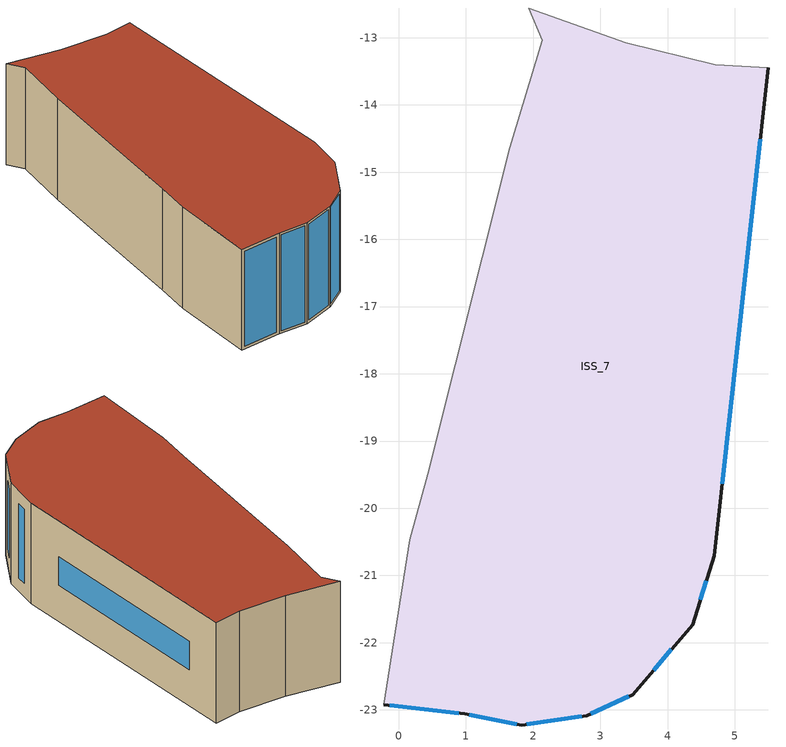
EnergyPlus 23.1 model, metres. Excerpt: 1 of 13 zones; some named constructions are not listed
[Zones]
ISS_7
 floor outside (90.1-2019 Nonresidential CZ 0 Exterior Floor (Mass)): -0.22,-22.92 0.16,-20.47 0.44,-19.49 1.65,-14.64 2.13,-13.04 1.93,-12.56 3.38,-13.07 4.71,-13.4 5.5,-13.44 4.7,-20.71 4.37,-21.73 3.48,-22.77 2.8,-23.09 1.83,-23.22 0.98,-23.06 z9
 wall outside (90.1-2019 Nonresidential CZ 0 Exterior Wall (Mass)): -0.22,-22.92 0.98,-23.06 1.83,-23.22 2.8,-23.09 3.48,-22.77 4.37,-21.73 4.7,-20.71 5.5,-13.44 z9:12
 wall to ISS_0 (Interior Partition (Mass)_FLIPPED): 5.5,-13.44 4.71,-13.4 3.38,-13.07 1.93,-12.56 2.13,-13.04 1.65,-14.64 0.44,-19.49 z9:12
 wall to ISS_11 (Interior Partition (Mass)): 0.44,-19.49 0.16,-20.47 -0.22,-22.92 z9:12
 window (90.1-2019 Nonresidential CZ 0 Glazing (Operable)): -0.13,-22.93 0.89,-23.05 z9.09:11.91; 1.05,-23.07 1.76,-23.21 z9.07:11.93; 1.9,-23.21 2.72,-23.1 z9.08:11.92; 2.85,-23.06 3.43,-22.8 z9.06:11.94; 3.8,-22.41 4.06,-22.1 z9.48:11.52; 4.49,-21.36 4.58,-21.08 z9.39:11.61; 4.81,-19.64 5.38,-14.51 z10.07:10.93
 roof outside (90.1-2019 Nonresidential CZ 0 Exterior Roof (Mass)): -0.22,-22.92 0.98,-23.06 1.83,-23.22 2.8,-23.09 3.48,-22.77 4.37,-21.73 4.7,-20.71 5.5,-13.44 4.71,-13.4 3.38,-13.07 1.93,-12.56 2.13,-13.04 1.65,-14.64 0.44,-19.49 0.16,-20.47 z12
[Schedule:Day:Hourly]
d05bd24d-796b-48bf-8bc5-fa42b119640c: Fraction, 0, 0, 0, 0, 0, 0, 0, 0, 0, 1, 1, 1, 1, 1, 1, 1, 1, 1, 0, 0, 0, 0, 0, 0
5b0ed4c9-7ceb-4b8c-a43c-ed9929f58d1e: Fraction, 0, 0, 1, 1, 1, 1, 1, 0, 0, 0, 1, 1, 1, 1, 0, 0, 0, 0, 0, 0, 0, 0, 0, 0
42116582-086e-478e-a545-e69779dd8a52: Fraction, 1, 1, 1, 1, 1, 1, 1, 1, 1, 0, 0, 0, 0, 0, 0, 0, 0, 0, 1, 1, 1, 1, 1, 1
da6a2a0d-ac28-4011-a787-516f61c1a55f: Fraction, 1, 1, 1, 1, 1, 1, 1, 0, 0, 1, 1, 1, 0, 0, 0, 0, 0, 0, 0, 0, 0, 0, 0, 0
7ab4d364-6ba9-438d-8f5d-1eddf824954b: Fraction, 1, 1, 1, 1, 1, 1, 1, 1, 0, 1, 1, 0, 0, 0, 1, 1, 0, 0, 0, 0, 0, 0, 0, 0
24ef2dfb-7799-47fd-aa30-c4119d08dbd6: Fraction, 0, 0, 0, 1, 1, 1, 0, 0, 0, 1, 1, 1, 1, 1, 1, 1, 1, 1, 0, 0, 0, 0, 0, 0
7c36500b-8f66-47ac-915e-d734a9855751: Fraction, 0, 0, 0, 0, 0, 0, 0, 1, 1, 1, 1, 0, 0, 0, 0, 0, 0, 0, 0, 0, 0, 0, 0, 1
8be4abe7-000c-42f9-aa1f-6b8a2ac92743: Fraction, 1, 1, 1, 1, 1, 1, 1, 1, 0, 0, 0, 1, 1, 1, 1, 0, 0, 0, 1, 1, 1, 1, 1, 1
2e27c99f-a5c0-4f60-9206-11009ee6b478: Fraction, 1, 1, 1, 1, 1, 1, 1, 1, 1, 1, 1, 1, 1, 1, 1, 0, 0, 0, 0, 1, 1, 1, 0, 1
814d7899-a77d-42ff-af6e-11b54aa89900: Fraction, 1, 1, 1, 1, 1, 1, 1, 1, 0, 0, 1, 1, 0, 1, 0, 0, 0, 0, 0, 0, 0, 0, 0, 1
db5997a3-e434-4ba0-9f3c-0db9acbed074: Fraction, 1, 1, 1, 1, 1, 1, 1, 0, 0, 0, 1, 0, 0, 0, 0, 0, 0, 0, 0, 1, 1, 1, 1, 1
1fd36c70-2295-48b5-9395-b3c8fa6ed09c: Fraction, 1, 1, 1, 1, 1, 0, 0, 0, 0, 0, 1, 1, 1, 1, 1, 1, 1, 0, 0, 0, 0, 0, 0, 0
2a72a13d-5e4b-44db-ad01-76264dc349fa: Fraction, 1, 1, 1, 1, 1, 1, 1, 1, 1, 1, 0, 0, 0, 0, 0, 0, 1, 0, 0, 0, 0, 0, 0, 0
51ef5e7c-7b1d-4df3-9b0a-0fbe2372d03c: Fraction, 1, 1, 1, 1, 1, 1, 1, 1, 1, 1, 1, 1, 0, 0, 0, 0, 0, 0, 0, 0, 0, 1, 1, 1
6122a214-3f2d-4de6-bf8e-379ec44e7dd8: Fraction, 1, 1, 1, 1, 1, 1, 1, 0, 0, 0, 1, 1, 1, 1, 1, 1, 1, 0, 0, 0, 0, 1, 1, 1
803fcd09-69c6-40dd-9b35-5d7ac15a68d8: Fraction, 1, 1, 1, 1, 1, 1, 1, 1, 0, 0, 1, 1, 1, 1, 0, 1, 1, 1, 1, 1, 1, 1, 1, 1
2538803e-4c51-472b-b103-07a3d55689f9: Fraction, 1, 1, 1, 1, 1, 1, 1, 1, 1, 0, 0, 0, 0, 1, 0, 0, 0, 0, 0, 0, 0, 0, 0, 0
a272fd6b-d428-4692-ada8-1e738b84d36b: Fraction, 1, 1, 1, 1, 1, 1, 1, 1, 0, 1, 1, 1, 1, 1, 1, 1, 1, 0, 1, 1, 1, 1, 1, 1
adef7895-6f02-48d0-9f4d-54e5f1119188: Fraction, 1, 1, 1, 1, 1, 1, 1, 1, 0, 0, 1, 1, 1, 1, 1, 1, 0, 0, 0, 0, 0, 0, 1, 1
78c93035-ebce-4343-b1a8-f86602726ac7: Fraction, 1, 1, 1, 1, 1, 1, 1, 0, 0, 0, 1, 1, 1, 0, 0, 0, 0, 1, 1, 1, 1, 1, 1, 1
604badd7-400e-43fb-bd32-c34a42cb7ecd: Fraction, 1, 1, 1, 1, 1, 1, 1, 1, 0, 0, 1, 1, 1, 1, 1, 1, 1, 0, 0, 0, 0, 0, 0, 1
0c0d324b-0d6b-4f90-bb7c-1137a90bd877: Fraction, 1, 1, 1, 1, 0, 1, 1, 0, 0, 0, 0, 1, 1, 1, 1, 1, 0, 0, 0, 0, 0, 0, 0, 0
c10c4fbe-61ee-4d52-8bae-482017d4afb2: Fraction, 0, 0, 0, 0, 0, 1, 1, 1, 0, 0, 0, 0, 0, 1, 0, 0, 0, 0, 0, 0, 0, 0, 0, 0
df0bba37-3d70-4a9e-bf06-86b61b93159a: Fraction, 1, 1, 1, 1, 1, 1, 1, 1, 0, 0, 1, 1, 1, 1, 0, 0, 0, 0, 0, 0, 0, 0, 0, 0
3cb0e0dd-037d-4dde-8597-6468a4d6918c: Fraction, 0, 0, 0, 0, 0, 0, 0, 1, 0, 0, 0, 0, 0, 1, 0, 0, 0, 0, 0, 0, 0, 0, 1, 1
125e9192-c0aa-4bd7-8597-20248584bc62: Fraction, 1, 1, 1, 1, 1, 1, 1, 1, 0, 0, 0, 1, 0, 0, 0, 0, 0, 0, 0, 0, 0, 1, 1, 1
d6dcf4c3-3c31-4ad2-a140-0da0cadc56a7: Fraction, 1, 1, 1, 1, 1, 1, 1, 1, 0, 0, 0, 0, 1, 1, 1, 0, 0, 0, 0, 0, 0, 0, 1, 1
99ba14a1-6c44-4f38-ba13-93252c98763a: Fraction, 1, 1, 1, 1, 1, 1, 1, 1, 1, 0, 0, 0, 0, 0, 0, 0, 1, 1, 1, 1, 1, 1, 1, 1
330628cd-783c-4e4e-861e-a357226f984d: Fraction, 1, 1, 1, 1, 1, 1, 1, 1, 1, 0, 0, 0, 1, 1, 0, 0, 0, 0, 0, 1, 1, 1, 1, 1
41c35824-3f9f-43df-8edd-b30b44d2a37a: Fraction, 1, 1, 1, 1, 1, 1, 1, 1, 0, 1, 0, 0, 1, 1, 1, 1, 1, 1, 1, 1, 1, 1, 1, 1
478a7a83-7c34-47a1-80c9-d558c050b604: Fraction, 1, 1, 1, 1, 1, 1, 1, 1, 0, 0, 1, 0, 0, 0, 0, 0, 0, 0, 1, 1, 1, 1, 1, 1
f7b08b5d-0dda-45f4-8219-4d22e9f62385: Fraction, 1, 1, 1, 1, 1, 1, 1, 1, 1, 0, 0, 0, 0, 1, 0, 0, 0, 0, 1, 1, 1, 1, 1, 1
b39bc4c5-9218-422b-b413-d69710c60b74: Fraction, 1, 1, 1, 1, 1, 1, 1, 1, 1, 0, 0, 0, 1, 0, 0, 0, 0, 0, 0, 0, 0, 0, 0, 1
78e55134-c146-4401-bc54-34c713d829d2: Fraction, 1, 1, 1, 1, 1, 1, 1, 1, 1, 0, 0, 0, 1, 1, 1, 1, 0, 1, 1, 1, 1, 1, 1, 1
bdb04c5f-5c95-4945-8cfd-93e3131f8926: Fraction, 1, 1, 1, 1, 1, 1, 1, 1, 0, 0, 1, 1, 0, 0, 0, 0, 1, 1, 1, 1, 1, 1, 1, 1
6c612a57-929d-4dfc-8748-f7e01d78e87b: Fraction, 1, 1, 1, 1, 1, 1, 1, 1, 0, 0, 0, 0, 1, 1, 1, 1, 1, 1, 1, 1, 1, 1, 1, 1
73f8adfb-2b02-49ce-b917-dc74dc9f2e5f: Fraction, 1, 1, 1, 1, 1, 1, 1, 1, 0, 0, 0, 0, 0, 0, 0, 1, 1, 1, 1, 1, 1, 1, 1, 1
4a56945c-6f69-44a9-8f50-3a34e26c2db6: Fraction, 1, 1, 1, 1, 1, 1, 1, 1, 1, 1, 1, 1, 1, 1, 1, 0, 0, 0, 1, 1, 1, 1, 1, 1
a6698840-9b46-4a97-bcc8-f7cda19bc93f: Fraction, 1, 1, 1, 1, 1, 1, 1, 1, 0, 1, 1, 1, 1, 1, 1, 1, 1, 1, 1, 1, 1, 1, 1, 1
2fb50c63-efcc-41cf-b813-91b9eca99eb9: Fraction, 1, 1, 1, 1, 1, 1, 1, 1, 1, 0, 0, 0, 0, 0, 0, 0, 1, 1, 0, 0, 0, 0, 1, 1
768736c6-1e3d-478b-935d-de285d9124b7: Fraction, 1, 1, 1, 1, 1, 1, 1, 1, 1, 0, 0, 0, 0, 0, 0, 0, 0, 0, 0, 1, 1, 1, 1, 1
ad1631eb-f151-4929-a83b-de4f56066a8f: Fraction, 1, 1, 1, 1, 1, 1, 1, 0, 0, 0, 1, 1, 1, 1, 1, 1, 1, 0, 0, 0, 0, 0, 0, 0
22b36ce7-05db-412a-9cf0-3c84da4ce7ab: Fraction, 0, 1, 1, 1, 1, 1, 1, 1, 0, 0, 1, 0, 1, 1, 1, 0, 0, 0, 0, 0, 0, 0, 0, 1
053eccda-6cb1-4086-9d93-7d8252609908: Fraction, 1, 1, 1, 1, 1, 1, 1, 1, 0, 0, 0, 1, 1, 1, 0, 0, 0, 1, 1, 1, 1, 1, 1, 1
112c67cb-92bf-435b-ae7b-1489d35ec978: Fraction, 1, 1, 1, 1, 1, 1, 1, 1, 1, 0, 0, 0, 0, 0, 0, 0, 0, 0, 0, 0, 0, 1, 1, 1
403f3a57-031d-411d-a35e-dd83f031fb06: Fraction, 1, 1, 1, 1, 1, 1, 1, 1, 0, 0, 1, 1, 1, 1, 1, 1, 1, 1, 0, 0, 0, 0, 1, 1
9fe8c835-75a3-47c4-8fd8-73a2e7829854: Fraction, 1, 1, 1, 1, 1, 1, 1, 1, 0, 0, 1, 0, 0, 0, 1, 1, 1, 1, 1, 1, 1, 1, 1, 1
1bd8f6d5-efdc-47d3-8767-3f77d1b1a966: Fraction, 1, 1, 1, 1, 1, 1, 1, 1, 0, 0, 0, 0, 0, 0, 0, 0, 0, 1, 1, 1, 1, 1, 1, 1
c5cf582d-59e6-4231-a916-9f151ef5aff2: Fraction, 1, 1, 1, 1, 1, 1, 1, 1, 0, 0, 0, 1, 1, 0, 0, 0, 0, 0, 0, 0, 1, 1, 1, 1
c0f120cf-fb1f-410e-a31c-d27ab80a34c5: Fraction, 1, 1, 1, 1, 1, 1, 1, 1, 0, 0, 1, 1, 1, 1, 0, 0, 1, 0, 0, 0, 0, 1, 1, 1
1b55bb03-ed1a-46cd-a726-b8643300a78f: Fraction, 1, 1, 1, 1, 1, 1, 1, 1, 1, 0, 1, 1, 1, 1, 1, 1, 1, 0, 0, 0, 0, 0, 1, 1
ac87f1b8-a690-45cb-baaa-ac4409d26367: Fraction, 1, 1, 1, 1, 1, 1, 1, 1, 0, 0, 1, 1, 1, 0, 1, 1, 0, 0, 1, 1, 1, 1, 1, 1
6f1bff23-3d9b-4e3a-b3b2-22b0721e3ef4: Fraction, 1, 1, 1, 1, 1, 1, 1, 1, 1, 0, 0, 0, 0, 1, 0, 0, 0, 0, 0, 0, 0, 1, 1, 1
f8be8b45-04d6-4e99-9c00-b5c0ca24a190: Fraction, 1, 1, 1, 1, 1, 1, 1, 1, 0, 0, 0, 1, 1, 1, 1, 0, 0, 0, 0, 0, 0, 0, 0, 0
e5bc79c3-6e81-44bb-bf70-967e13f0bdad: Fraction, 0, 1, 1, 1, 1, 1, 1, 0, 0, 0, 1, 1, 1, 1, 0, 0, 0, 0, 0, 0, 1, 1, 1, 0
3218934a-0097-4794-a98d-c844a32a225b: Fraction, 0, 0, 0, 0, 0, 0, 0, 0, 0, 0, 0, 1, 1, 0, 0, 1, 0, 0, 0, 0, 0, 0, 0, 0
fb536831-2a13-453a-abd2-06d308c2a27d: Fraction, 0, 0, 0, 0, 0, 0, 0, 0, 0, 0, 0, 1, 1, 1, 1, 0, 0, 0, 0, 0, 0, 0, 0, 0
b2925905-6abb-4c02-abba-91a726e9064c: Fraction, 0, 0, 0, 0, 0, 0, 0, 0, 0, 0, 0, 1, 0, 0, 0, 0, 0, 0, 0, 0, 0, 0, 0, 0
3f169990-f9ce-4dbb-84c6-894221037448: Fraction, 0, 0, 0, 0, 1, 0, 0, 0, 0, 0, 0, 1, 1, 1, 0, 0, 0, 0, 0, 0, 0, 0, 0, 0
32e76b73-f0bd-4490-b05c-b073849b9779: Fraction, 0, 0, 0, 0, 1, 0, 0, 0, 0, 0, 0, 1, 1, 1, 0, 1, 1, 1, 0, 0, 1, 1, 1, 1
613dd8b9-d0cb-4047-99e2-85bffd7cc064: Fraction, 1, 1, 1, 1, 1, 1, 1, 1, 1, 1, 1, 1, 1, 1, 1, 1, 1, 1, 1, 1, 1, 1, 1, 1
d19892b5-b04d-401b-b5eb-d2cb441ee56a: Fraction, 1, 1, 1, 0, 1, 1, 1, 1, 0, 1, 1, 1, 1, 1, 1, 1, 1, 1, 1, 1, 1, 1, 1, 1
233604b9-45ae-4392-af2f-cba5c79e4975: Fraction, 1, 1, 1, 1, 1, 1, 1, 1, 1, 0, 0, 0, 1, 1, 0, 0, 1, 1, 1, 1, 1, 1, 1, 1
68e656c7-341f-4366-9bd7-30d77fa6db42: Fraction, 1, 1, 1, 1, 1, 1, 1, 1, 1, 0, 0, 1, 1, 0, 1, 0, 1, 1, 0, 1, 0, 0, 1, 0
74552c46-30ab-4759-94e8-63e3d1f7accb: Fraction, 0, 1, 1, 1, 1, 1, 1, 1, 1, 1, 1, 1, 1, 0, 0, 0, 0, 0, 0, 0, 1, 1, 1, 1
d6e55a8f-bc87-45cd-9c9f-cd70924e27a5: Fraction, 1, 1, 1, 1, 1, 1, 1, 1, 1, 1, 1, 1, 0, 0, 0, 0, 0, 0, 0, 1, 1, 1, 1, 1
021e1a17-10e8-4b2d-b519-0cf3192cc715: Fraction, 1, 1, 1, 1, 1, 1, 1, 1, 1, 1, 1, 1, 1, 1, 0, 1, 1, 1, 0, 1, 1, 1, 1, 1
d254b795-3fdf-4f39-80ff-e140f63d290e: Fraction, 1, 1, 1, 1, 1, 1, 1, 1, 1, 0, 0, 0, 0, 0, 0, 0, 0, 0, 0, 0, 1, 1, 1, 1
1d480875-807e-48c1-9200-7516ebc32ad7: Fraction, 1, 1, 1, 1, 1, 1, 1, 1, 0, 0, 0, 0, 1, 1, 1, 1, 0, 0, 0, 0, 0, 0, 1, 0
64881aca-a996-45d7-b077-b1b3d227525a: Fraction, 1, 1, 1, 1, 1, 1, 1, 1, 1, 1, 0, 1, 1, 1, 1, 0, 0, 0, 0, 0, 1, 1, 1, 0
4489f36e-e3c6-4e4b-bd5f-265baaedea73: Fraction, 1, 1, 1, 1, 1, 1, 1, 1, 1, 0, 0, 0, 0, 1, 1, 1, 1, 1, 1, 1, 1, 1, 1, 1
471115d3-0f87-48e8-b825-fac5a6f35d6c: Fraction, 1, 1, 1, 1, 1, 1, 1, 1, 1, 1, 0, 0, 0, 0, 0, 0, 0, 1, 0, 1, 1, 1, 1, 1
158876e2-13fd-4787-95ae-b86d372af880: Fraction, 1, 1, 1, 1, 1, 1, 1, 1, 0, 0, 0, 0, 0, 0, 0, 0, 0, 0, 0, 1, 1, 1, 1, 1
2a169ae8-9acd-4529-9eee-55b8eb574f1b: Fraction, 1, 1, 1, 1, 1, 1, 1, 1, 0, 0, 0, 0, 1, 0, 1, 0, 1, 1, 1, 1, 0, 1, 1, 1
ca860249-6253-49f4-b145-16789525877a: Fraction, 1, 1, 1, 1, 1, 1, 1, 1, 0, 0, 0, 0, 1, 0, 0, 0, 0, 0, 0, 0, 0, 1, 1, 1
31280550-7689-42ee-840a-ab6c0e466e40: Fraction, 1, 1, 1, 1, 1, 1, 1, 1, 0, 0, 0, 1, 0, 1, 1, 0, 0, 0, 0, 0, 0, 0, 0, 1
720e0b40-1fdb-4e75-af50-1b9984cfd1a4: Fraction, 1, 1, 0, 0, 1, 1, 0, 1, 0, 0, 0, 0, 1, 0, 0, 0, 0, 0, 0, 0, 0, 0, 0, 0
59112f08-b127-4301-906f-b836840b287e: Fraction, 0, 0, 1, 0, 0, 0, 1, 0, 0, 0, 0, 0, 0, 1, 1, 0, 0, 0, 0, 0, 0, 0, 0, 0
bb00959c-f919-4aed-8de9-f9c1df3630f8: Fraction, 0, 0, 0, 0, 0, 0, 0, 0, 0, 0, 0, 1, 1, 1, 1, 1, 0, 0, 0, 0, 0, 0, 1, 0
de2802b0-cc67-4408-8fd1-7e9211b10048: Fraction, 1, 1, 0, 0, 1, 0, 0, 1, 0, 0, 0, 1, 1, 1, 1, 0, 0, 0, 0, 0, 0, 0, 0, 0
d257d055-b112-40be-82b2-c4495abe85c7: Fraction, 0, 1, 0, 1, 1, 1, 1, 1, 0, 0, 0, 1, 1, 1, 1, 1, 0, 0, 0, 0, 0, 0, 0, 0
ddf9be1b-2dac-4bf2-9cbc-7e794f62100c: Fraction, 0, 1, 1, 1, 1, 1, 1, 1, 0, 0, 0, 0, 1, 1, 1, 1, 0, 0, 0, 0, 0, 0, 0, 0
49d97e55-3071-46c9-941b-d634227f9f2a: Fraction, 0, 0, 0, 1, 1, 0, 0, 1, 0, 0, 0, 1, 1, 1, 1, 1, 0, 0, 0, 0, 0, 0, 0, 0
78bfa29d-fe78-4bb4-9f64-e69e04f39406: Fraction, 0, 1, 1, 1, 1, 0, 0, 1, 0, 0, 0, 0, 0, 0, 0, 0, 0, 0, 0, 0, 0, 0, 1, 1
347d55b7-038e-4562-bce8-456b87efe422: Fraction, 0, 0, 0, 0, 0, 0, 0, 0, 1, 1, 1, 1, 1, 0, 1, 1, 1, 1, 1, 1, 1, 1, 1, 1
9497c3f9-e4f3-4ae8-9b5e-6f440661514e: Fraction, 0, 0, 0, 0, 0, 0, 0, 0, 1, 1, 1, 1, 1, 1, 1, 1, 1, 1, 1, 1, 1, 1, 1, 1
02c75c42-13c4-4a81-95b2-7d0787e539a0: Fraction, 0, 0, 0, 0, 0, 0, 0, 0, 1, 1, 1, 0, 0, 0, 0, 0, 1, 1, 1, 1, 1, 1, 1, 0
1f5bb4e1-6097-4445-aa30-08b131c5a8f0: Fraction, 0, 0, 0, 0, 0, 0, 0, 0, 1, 1, 1, 1, 1, 1, 1, 1, 1, 1, 1, 1, 1, 1, 1, 0
6a036ade-b22a-40b1-a59a-fc9928e33420: Fraction, 0, 0, 0, 0, 0, 0, 0, 0, 1, 1, 1, 1, 0, 0, 0, 1, 1, 1, 1, 1, 1, 1, 1, 1
cdcac5e7-2935-42b6-a401-44e7ff1a3379: Fraction, 0, 0, 0, 0, 0, 0, 0, 0, 1, 1, 1, 1, 1, 1, 1, 1, 1, 1, 1, 1, 1, 1, 0, 0
bb2921c9-3083-47d7-adc0-0439cd541f1d: Fraction, 0, 0, 0, 0, 0, 0, 0, 1, 1, 1, 1, 1, 0, 0, 0, 0, 1, 1, 1, 1, 1, 1, 1, 0
31e6458c-07ac-4517-9220-31c48d09a3b9: Fraction, 0, 0, 0, 0, 0, 0, 0, 0, 1, 1, 1, 1, 0, 0, 0, 0, 0, 1, 1, 1, 1, 1, 1, 1
808b53e7-b6eb-416f-b75c-5a60ae408371: Fraction, 0, 0, 0, 0, 0, 0, 0, 0, 1, 1, 1, 1, 0, 0, 0, 0, 0, 1, 1, 1, 1, 1, 1, 0
2a0bdd91-2ab7-455f-9d66-9f0dcc569485: Fraction, 0, 0, 0, 0, 0, 1, 1, 1, 1, 1, 0, 0, 0, 0, 1, 1, 1, 1, 1, 1, 1, 1, 0, 0
2f2a32ef-c756-4c4e-acc4-de23138b763c: Fraction, 0, 0, 0, 0, 0, 1, 1, 1, 1, 1, 1, 1, 1, 1, 1, 0, 0, 0, 0, 0, 0, 0, 0, 0
3d5812fc-4e48-4f03-85a1-51b9f05794ff: Fraction, 0, 0, 0, 0, 0, 0, 0, 1, 1, 1, 1, 1, 1, 1, 1, 1, 1, 1, 1, 1, 1, 1, 0, 0
eed53eab-8b4b-4f1c-9231-a5dca8a631a8: Fraction, 0, 0, 0, 0, 0, 0, 0, 1, 1, 1, 1, 1, 1, 1, 1, 1, 1, 1, 1, 1, 1, 1, 1, 0
1a875456-26a8-41d9-bcb1-23a2e93c5b05: Fraction, 0, 0, 0, 0, 0, 0, 0, 0, 0, 0, 0, 1, 1, 1, 1, 1, 1, 1, 1, 1, 0, 0, 0, 0
84ae7651-f4de-44b9-9899-2582cbdb995d: Fraction, 0, 0, 0, 0, 0, 0, 1, 1, 1, 1, 1, 1, 1, 1, 1, 1, 1, 1, 1, 1, 1, 0, 0, 0
495f6a35-d38b-4195-8a37-4b40f724b044: Fraction, 0, 0, 0, 0, 1, 1, 1, 1, 1, 1, 1, 1, 1, 1, 1, 1, 1, 1, 1, 1, 1, 0, 0, 0
a0e33699-6675-4571-9d88-4c12ba26899f: Fraction, 0, 0, 0, 0, 0, 0, 0, 0, 0, 0, 0, 0, 0, 0, 1, 1, 1, 1, 1, 1, 0, 0, 0, 0
efa8682e-43cf-4f3c-b0e6-29221eeec237: Fraction, 0, 0, 0, 0, 0, 0, 1, 1, 1, 1, 1, 1, 1, 1, 1, 1, 1, 1, 1, 1, 1, 1, 0, 0
5867c58b-4625-41f3-b584-9ebb24ec32a8: Fraction, 1, 0, 0, 0, 0, 0, 0, 0, 1, 1, 1, 1, 1, 0, 1, 1, 1, 1, 0, 0, 0, 0, 0, 0
a818ccd2-c854-43d0-9f66-eb4bd9638d8e: Fraction, 0, 0, 0, 0, 0, 0, 1, 1, 1, 1, 1, 1, 0, 0, 1, 1, 0, 0, 0, 0, 0, 0, 0, 0
fe6c31c8-0dda-4b75-81b7-5c1efcddb083: Fraction, 0, 0, 0, 1, 1, 1, 1, 1, 1, 1, 1, 1, 1, 1, 1, 1, 1, 1, 1, 1, 1, 1, 1, 1
dda988eb-bae8-4d63-86a5-b6c0bda95034: Fraction, 0, 0, 0, 0, 0, 0, 0, 0, 1, 1, 1, 1, 0, 0, 0, 0, 1, 1, 1, 1, 1, 1, 1, 1
7a904727-3a56-424e-8116-60c6ad07f1dc: Fraction, 1, 1, 1, 1, 1, 1, 1, 1, 0, 0, 0, 0, 0, 0, 0, 0, 1, 1, 1, 1, 1, 1, 1, 1
dd8d3e53-b593-4d87-9bc4-be4af5198a33: Fraction, 1, 1, 1, 0, 0, 0, 0, 0, 1, 1, 1, 1, 1, 1, 1, 1, 1, 1, 1, 1, 1, 1, 1, 1
0c759d3e-a654-4724-93b5-70c13bc12d1d: Fraction, 1, 1, 1, 0, 0, 0, 0, 0, 1, 1, 1, 1, 1, 0, 0, 0, 1, 1, 1, 1, 1, 1, 1, 1
021d0772-810e-4e4b-8f2a-a1619a49f355: Fraction, 1, 0, 0, 0, 0, 0, 0, 0, 1, 1, 1, 1, 1, 0, 0, 1, 1, 1, 1, 1, 1, 1, 1, 1
e0df6127-968f-45f9-8c87-5caeb0cafc55: Fraction, 1, 1, 1, 1, 0, 0, 0, 0, 1, 1, 1, 1, 1, 1, 1, 1, 1, 1, 1, 1, 1, 1, 1, 1
bfaec549-311d-4496-abb4-5617f4cc1a59: Fraction, 0, 0, 0, 0, 0, 0, 0, 0, 0, 1, 0, 0, 0, 0, 0, 0, 0, 1, 1, 0, 0, 0, 0, 0
4980f9f0-cd16-43dd-8c59-504c34da3416: Fraction, 0, 0, 0, 0, 0, 0, 0, 0, 1, 1, 1, 0, 0, 0, 0, 0, 1, 0, 0, 0, 0, 0, 0, 0
b817c66c-6d6a-45e4-a55e-97319d023a8b: Fraction, 1, 0, 0, 0, 0, 0, 0, 0, 1, 1, 1, 1, 0, 0, 0, 1, 1, 1, 1, 1, 1, 1, 1, 1
dea2bbc8-2288-40d1-a2d5-a177ac33657e: Fraction, 1, 1, 1, 1, 1, 1, 1, 1, 1, 1, 1, 1, 0, 1, 1, 1, 1, 1, 1, 1, 1, 1, 1, 1
dc8b5669-3ebe-45cf-9e0a-796c1a786df0: Fraction, 1, 0, 0, 0, 0, 0, 0, 0, 1, 1, 1, 1, 1, 1, 1, 1, 1, 1, 1, 1, 1, 1, 1, 1
b135f7d7-2b4b-4e37-bfe0-58334846911b: Fraction, 1, 0, 1, 1, 0, 1, 1, 1, 1, 1, 1, 0, 0, 0, 0, 0, 0, 1, 1, 1, 1, 1, 1, 1
2333cbfa-4dd2-4999-97ab-03a3268194e9: Fraction, 1, 1, 1, 1, 1, 1, 1, 1, 1, 1, 1, 1, 0, 1, 0, 1, 1, 1, 1, 1, 1, 1, 1, 1
5707c89a-2f09-4238-a486-8c2d0057f9b6: Fraction, 1, 1, 1, 1, 1, 1, 1, 1, 1, 1, 1, 0, 1, 1, 0, 0, 1, 1, 1, 1, 1, 1, 1, 0
9dfa8010-5864-48b9-aace-82d37f85b587: Fraction, 1, 1, 1, 0, 0, 0, 0, 0, 1, 1, 1, 0, 0, 0, 0, 1, 1, 1, 1, 1, 1, 0, 0, 1
d58aaad8-7cbd-4782-a375-7b6575282f05: Fraction, 1, 0, 0, 0, 0, 0, 0, 0, 1, 1, 1, 0, 0, 0, 0, 0, 1, 1, 0, 1, 1, 0, 0, 0
1d8e266b-bb19-4368-9dd6-c44a9e71e150: Fraction, 0, 0, 0, 0, 0, 0, 0, 0, 1, 1, 1, 0, 0, 0, 0, 1, 1, 1, 1, 0, 1, 1, 0, 0
cd7e5bb2-f1bc-4af8-801a-55bbcf77cb89: Fraction, 0, 0, 0, 0, 0, 0, 0, 0, 1, 1, 1, 0, 0, 0, 0, 0, 0, 1, 0, 0, 0, 0, 0, 0
1aaf95b1-6b11-4f20-b636-f8c9cd44f9f6: Fraction, 0, 0, 1, 1, 0, 0, 1, 1, 1, 1, 1, 0, 1, 1, 0, 0, 1, 1, 1, 1, 1, 1, 1, 1
49ae3206-3ec9-4832-a4c2-0d7b4eac3c65: Fraction, 1, 0, 0, 1, 0, 0, 1, 1, 1, 1, 1, 0, 0, 0, 0, 0, 0, 1, 1, 1, 1, 1, 1, 1
b8ffa932-6720-4a41-9c80-de49e67e423e: Fraction, 1, 1, 1, 1, 0, 0, 0, 0, 1, 1, 1, 0, 0, 0, 0, 0, 1, 1, 1, 1, 1, 1, 1, 1
a86efa0d-8891-41c0-89a9-eb536844657b: Fraction, 0, 0, 0, 0, 0, 0, 0, 0, 1, 1, 1, 0, 0, 0, 0, 0, 1, 1, 1, 1, 1, 1, 1, 1
2b8a7710-590c-4735-8937-afae2f743f59: Fraction, 1, 1, 0, 0, 0, 0, 0, 1, 1, 1, 1, 0, 0, 0, 0, 0, 0, 1, 1, 1, 1, 1, 1, 1
926fce72-2cba-4f06-8e61-ee34aca217cf: Fraction, 1, 1, 1, 1, 1, 1, 1, 1, 1, 1, 1, 1, 1, 0, 1, 1, 1, 1, 1, 1, 1, 1, 1, 1
30858728-6386-4b68-892c-7b175f19578c: Fraction, 1, 1, 1, 1, 1, 1, 1, 1, 1, 1, 1, 0, 0, 0, 1, 1, 1, 1, 1, 1, 1, 1, 1, 1
e7437833-518d-486e-8f46-e43f1733b808: Fraction, 1, 1, 1, 1, 1, 1, 1, 1, 1, 1, 1, 1, 0, 0, 0, 0, 1, 1, 1, 1, 1, 1, 1, 1
54c7a7a4-bd24-4fff-9f99-4840ac86f206: Fraction, 1, 1, 1, 0, 0, 0, 0, 0, 1, 1, 1, 0, 0, 0, 0, 0, 1, 1, 1, 1, 1, 1, 1, 1
00c50d44-a893-462e-adc5-a616422e0ef9: Fraction, 0, 0, 0, 1, 0, 0, 0, 0, 1, 1, 1, 0, 0, 0, 0, 0, 0, 1, 1, 1, 1, 1, 1, 0
0575a820-2eae-4c1c-bbd0-3531ec3c33dc: Fraction, 0, 0, 0, 0, 0, 0, 0, 0, 1, 1, 1, 0, 0, 0, 0, 0, 0, 1, 1, 1, 1, 1, 1, 0
9d74e3d4-a9a9-48a3-84d8-704d79f904d0: Fraction, 0, 0, 0, 0, 1, 1, 1, 0, 1, 1, 0, 0, 0, 0, 0, 0, 0, 1, 1, 1, 1, 1, 1, 1
8089f7d0-f13f-46e6-a13c-d41517ad9383: Fraction, 0, 0, 0, 0, 1, 1, 1, 1, 1, 1, 1, 0, 0, 0, 0, 0, 0, 1, 1, 1, 1, 1, 1, 1
20437749-1463-4af0-aa40-cb234d343798: Fraction, 1, 1, 1, 1, 1, 1, 1, 1, 1, 1, 1, 0, 0, 0, 0, 0, 1, 1, 1, 1, 1, 0, 0, 0
9015eb93-7869-414a-ae01-0db2bcecc531: Fraction, 0, 0, 0, 0, 0, 0, 0, 0, 0, 0, 1, 1, 1, 1, 0, 0, 1, 1, 1, 0, 0, 1, 0, 1
dec17c5b-4049-43e1-9a90-a723a8944471: Fraction, 1, 0, 0, 0, 0, 0, 0, 0, 0, 0, 0, 0, 1, 0, 1, 0, 0, 0, 0, 0, 0, 0, 0, 0
2026730f-dd33-4f01-8a14-8376efc71115: Fraction, 0, 0, 0, 0, 0, 0, 0, 0, 1, 1, 1, 0, 1, 0, 0, 1, 1, 1, 1, 0, 1, 0, 0, 0
47c5d768-7b4a-48a1-808d-429495cd01bc: Fraction, 0, 0, 0, 0, 0, 0, 0, 0, 1, 1, 1, 0, 0, 0, 0, 0, 0, 0, 1, 1, 1, 1, 1, 1
0eb51b7f-a4f0-4607-9c4d-6b9d2864478f: Fraction, 0, 1, 0, 0, 0, 1, 0, 0, 1, 1, 1, 0, 0, 0, 0, 0, 0, 1, 1, 1, 1, 1, 1, 1
6ae1809d-5a85-45a9-857c-42673be4954a: Fraction, 1, 1, 1, 1, 1, 0, 0, 1, 1, 1, 1, 1, 0, 0, 0, 0, 1, 1, 1, 1, 0, 0, 0, 1
77480b0d-aeae-478d-a96b-37a4d4199b45: Fraction, 1, 0, 1, 0, 0, 0, 0, 0, 1, 1, 1, 0, 0, 0, 0, 0, 0, 1, 1, 1, 1, 1, 1, 1
9eba3db1-355f-42c7-9c13-37b01b408a15: Fraction, 1, 0, 0, 0, 0, 0, 1, 0, 1, 1, 1, 0, 0, 0, 0, 0, 0, 0, 1, 1, 1, 1, 1, 1
f0b2b9be-24b4-4280-986e-e782a73990e1: Fraction, 1, 1, 1, 0, 0, 0, 0, 0, 1, 1, 1, 0, 0, 0, 0, 0, 0, 0, 1, 1, 1, 1, 1, 1
47cff60b-bd3d-4ae0-ad14-3ebb443ef9d5: Fraction, 1, 1, 1, 1, 0, 0, 0, 0, 1, 1, 1, 0, 0, 0, 0, 0, 0, 0, 1, 1, 1, 1, 1, 1
9912cebe-4070-46c5-aca3-2e11fc6e50f9: Fraction, 1, 1, 0, 0, 0, 0, 0, 0, 1, 1, 1, 0, 0, 0, 0, 0, 1, 0, 0, 0, 1, 0, 0, 0
c53c6bee-c25f-4ac5-96c2-53c2e5ef0bc5: Fraction, 1, 1, 1, 1, 0, 0, 0, 0, 1, 1, 0, 0, 0, 0, 0, 0, 0, 1, 1, 1, 1, 1, 1, 1
24660c3e-e053-4e0b-a3a2-e134f5c7cfdc: Fraction, 1, 1, 1, 1, 1, 0, 1, 1, 1, 0, 0, 0, 0, 0, 0, 0, 0, 0, 1, 1, 1, 1, 1, 1
553eecc1-0424-4e8a-b2f8-0fe1840c3f1f: Fraction, 1, 1, 1, 0, 0, 0, 0, 1, 1, 1, 1, 0, 0, 0, 0, 0, 0, 0, 1, 1, 1, 1, 1, 1
c3c61266-f6da-4284-9b9b-1aae67e0f11b: Fraction, 0, 0, 0, 1, 0, 1, 0, 0, 1, 1, 1, 1, 0, 0, 0, 0, 0, 1, 1, 1, 1, 1, 1, 1
bf46ae58-0cb1-40f5-b615-3cb060d1ccae: Fraction, 1, 1, 0, 0, 0, 0, 0, 0, 1, 0, 0, 0, 0, 0, 1, 0, 1, 1, 1, 0, 1, 1, 0, 0
f7772115-8a17-4abc-aca6-0985ffa1d231: Fraction, 0, 0, 0, 0, 0, 0, 1, 0, 1, 0, 0, 0, 0, 0, 0, 0, 0, 0, 1, 1, 1, 1, 1, 1
b4131f45-e422-40ec-b2a9-956249e4f700: Fraction, 1, 0, 0, 0, 0, 0, 1, 0, 1, 1, 1, 0, 0, 0, 1, 1, 1, 1, 1, 1, 1, 1, 1, 0
338b2587-ee57-4e5b-acb7-2cda7bef30c7: Fraction, 0, 0, 0, 0, 0, 0, 0, 0, 1, 0, 0, 0, 0, 0, 0, 1, 0, 1, 1, 0, 0, 0, 0, 0
30954edf-17c5-43a4-9fbb-cfd349146233: Fraction, 0, 0, 0, 0, 0, 0, 0, 1, 1, 1, 1, 1, 0, 0, 0, 0, 1, 1, 1, 1, 1, 1, 0, 1
fe036796-60d1-4e3b-a834-0a3b108878d4: Fraction, 1, 1, 0, 0, 0, 0, 0, 0, 1, 0, 0, 0, 0, 0, 0, 0, 0, 0, 0, 1, 1, 1, 1, 1
5508df6a-9fa0-4c98-a0a9-b120a6e6ca85: Fraction, 0, 0, 0, 0, 0, 0, 0, 0, 1, 1, 0, 0, 0, 1, 1, 1, 1, 1, 1, 0, 1, 0, 0, 0
9e4de668-5c0b-4b18-9f84-43340eb7de64: Fraction, 0, 0, 0, 0, 0, 0, 0, 0, 1, 1, 1, 0, 0, 0, 0, 0, 1, 1, 1, 1, 1, 0, 0, 0
3fc7e13c-ba9b-4abf-ad62-5d9c6ae2b19f: Fraction, 0, 0, 0, 0, 0, 0, 0, 0, 1, 0, 0, 1, 0, 0, 0, 1, 1, 1, 1, 0, 0, 0, 0, 0
69fd0356-41ca-4566-a63a-875f57287f07: Fraction, 0, 0, 0, 0, 0, 0, 0, 0, 1, 1, 0, 0, 0, 0, 0, 0, 0, 0, 1, 1, 1, 1, 1, 1
0f72afe0-3d0d-43cd-bc86-6d366968bbdb: Fraction, 1, 0, 0, 1, 0, 0, 0, 0, 1, 0, 0, 0, 0, 0, 0, 0, 1, 0, 0, 0, 0, 0, 0, 0
f0756c80-633d-445f-9ada-2880c47accb9: Fraction, 0, 0, 1, 0, 0, 0, 0, 0, 1, 1, 0, 0, 0, 1, 1, 1, 0, 0, 1, 0, 0, 0, 0, 0
58a8699a-92a3-475c-a43f-aee051d475cb: Fraction, 0, 0, 0, 0, 0, 0, 0, 0, 1, 1, 0, 0, 0, 0, 0, 1, 0, 0, 0, 0, 0, 0, 0, 0
a5c75578-db00-4035-a6bd-12d8859ee814: Fraction, 0, 0, 0, 0, 0, 0, 0, 0, 0, 1, 0, 0, 0, 0, 0, 1, 0, 1, 1, 0, 0, 0, 0, 0
5668b15e-3178-4749-bdce-f16cad26c077: Fraction, 0, 0, 0, 0, 0, 0, 0, 0, 0, 0, 0, 0, 0, 0, 1, 1, 1, 1, 1, 1, 1, 0, 0, 0
43f57ed7-353c-49a5-95b1-fadbab51cf42: Fraction, 0, 0, 0, 0, 1, 1, 1, 1, 1, 1, 0, 0, 0, 0, 0, 0, 0, 1, 1, 1, 1, 1, 1, 1
9c120ee9-6e99-46a1-92c9-47147dbc7031: Fraction, 1, 0, 0, 0, 0, 0, 0, 0, 1, 1, 1, 0, 0, 0, 0, 0, 0, 0, 1, 1, 1, 1, 1, 1
b718a5fb-b2a5-4edc-9616-2dbcbbb84562: Fraction, 1, 0, 1, 1, 0, 1, 0, 1, 1, 1, 0, 0, 0, 0, 0, 0, 0, 1, 1, 1, 1, 1, 1, 1
153a99d2-cb69-4770-80c4-b636431e560e: Fraction, 1, 0, 0, 0, 0, 0, 0, 0, 1, 0, 0, 0, 0, 0, 0, 0, 0, 0, 1, 1, 1, 1, 1, 1
7b7c670e-dffa-4387-a918-eb8090e016c5: Fraction, 1, 1, 1, 1, 0, 1, 1, 1, 1, 0, 0, 0, 0, 0, 0, 0, 0, 0, 0, 1, 1, 1, 1, 1
4ba70f92-26a1-4e22-ae9b-21b3a8cbfbc0: Fraction, 1, 1, 1, 1, 0, 0, 1, 0, 1, 1, 0, 0, 1, 0, 0, 0, 0, 0, 0, 0, 0, 0, 0, 0
88ea5642-9558-4173-b52e-b72fd2a468fe: Fraction, 0, 0, 0, 0, 0, 0, 0, 0, 1, 1, 1, 0, 0, 0, 0, 0, 0, 1, 1, 1, 1, 1, 1, 1
7b0d70b4-6d3a-40d1-8645-cbeeba61a406: Fraction, 1, 0, 0, 0, 0, 0, 0, 0, 1, 1, 0, 0, 0, 1, 1, 1, 1, 1, 1, 1, 1, 1, 1, 0
91a15d1b-25b0-426a-999b-bde4fc834830: Fraction, 0, 0, 0, 0, 0, 0, 0, 0, 1, 1, 0, 0, 0, 0, 0, 0, 0, 1, 0, 1, 1, 1, 1, 1
8c6a5d82-2695-4c12-a2d9-937649744301: Fraction, 1, 1, 1, 1, 0, 0, 1, 1, 1, 1, 0, 0, 1, 1, 1, 0, 0, 1, 1, 0, 0, 0, 0, 0
5bb90e3b-6f0c-4724-a28a-9f01b1babb02: Fraction, 0, 0, 0, 0, 0, 0, 0, 0, 1, 1, 1, 0, 0, 0, 0, 1, 1, 0, 0, 0, 0, 0, 0, 0
70ed6a4c-85b4-46e2-b93d-c81f16dce1f6: Fraction, 0, 0, 0, 0, 0, 0, 0, 0, 1, 1, 1, 0, 0, 0, 0, 1, 0, 0, 1, 1, 1, 1, 1, 1
867d212e-9d6f-4428-ab79-ae34f15dca9c: Fraction, 1, 1, 1, 1, 0, 1, 1, 1, 1, 0, 1, 0, 0, 0, 1, 0, 0, 0, 0, 0, 0, 0, 0, 0
b7af9413-87d1-46bc-b3f9-c667b2052c9e: Fraction, 0, 0, 0, 0, 0, 0, 0, 0, 0, 1, 1, 0, 0, 0, 0, 0, 1, 1, 1, 1, 1, 1, 1, 1
269739aa-2d40-4877-9c61-5931b6ada25a: Fraction, 0, 0, 0, 0, 0, 0, 0, 0, 1, 0, 0, 0, 0, 0, 0, 1, 1, 1, 1, 1, 1, 1, 1, 1
7b914f22-7571-4aa1-ad53-4029426c74f7: Fraction, 0, 0, 0, 1, 0, 0, 1, 0, 1, 1, 1, 0, 0, 0, 1, 1, 1, 1, 1, 1, 1, 1, 1, 1
8e09e956-a7c9-41fd-ae93-b76491330efa: Fraction, 1, 1, 1, 1, 0, 1, 0, 0, 0, 0, 0, 0, 0, 0, 0, 0, 0, 0, 1, 1, 1, 1, 1, 1
ad12a31f-083f-4236-bb79-d1e0870e19c1: Fraction, 1, 1, 1, 1, 1, 0, 0, 0, 0, 0, 0, 0, 0, 0, 0, 0, 0, 0, 0, 1, 1, 1, 1, 1
36a0acb6-d152-45fe-87a6-d6e7103a6972: Fraction, 1, 1, 1, 1, 0, 1, 0, 1, 1, 0, 0, 0, 0, 0, 0, 0, 0, 0, 0, 1, 1, 1, 1, 1
cf3db2ff-82b6-488a-930d-133dbca2a297: Fraction, 1, 1, 1, 1, 0, 0, 0, 0, 1, 0, 0, 0, 0, 0, 0, 0, 0, 0, 0, 1, 1, 1, 1, 1
d93b1293-4c19-4e22-a9a3-3eac806f7c1d: Fraction, 1, 1, 1, 1, 1, 1, 1, 1, 0, 0, 0, 0, 0, 0, 1, 1, 1, 1, 1, 0, 1, 1, 1, 1
ac425b5f-9c42-4b8b-a498-5879e9bbcc94: Fraction, 1, 0, 1, 1, 0, 1, 0, 0, 1, 0, 0, 0, 0, 1, 0, 1, 1, 1, 1, 1, 1, 1, 1, 0
a25a4507-8ff0-4e3c-92b1-267f2caeeb71: Fraction, 0, 1, 0, 0, 0, 0, 0, 1, 1, 0, 0, 0, 1, 1, 0, 0, 0, 1, 1, 1, 1, 1, 1, 1
5383cc17-6933-44ea-a498-ab2884f15de2: Fraction, 0, 0, 1, 0, 0, 0, 0, 0, 1, 0, 0, 0, 0, 0, 0, 1, 1, 1, 1, 1, 1, 1, 1, 1
9bfe174b-c2ed-4b65-a708-190e6d7b11fb: Fraction, 1, 0, 0, 0, 0, 0, 0, 0, 1, 0, 0, 0, 1, 0, 0, 0, 1, 0, 1, 0, 0, 1, 0, 1
4fd26251-b100-4953-a9ab-f1e24601d18a: Fraction, 0, 0, 0, 0, 0, 0, 0, 0, 1, 1, 1, 1, 0, 1, 1, 1, 1, 1, 1, 1, 1, 1, 0, 1
f9e61ab1-7728-4d9d-8fe1-b24739b5c8d6: Fraction, 0, 0, 1, 0, 0, 0, 0, 0, 1, 0, 0, 0, 0, 0, 0, 0, 0, 0, 1, 1, 1, 1, 1, 1
813cbcb4-7a41-4a84-aec9-93c30a024dbd: Fraction, 1, 1, 1, 1, 1, 1, 1, 1, 1, 0, 0, 1, 1, 0, 0, 1, 1, 1, 1, 1, 1, 0, 0, 0
1a5d8876-3cc7-41a9-ba43-12e516d83989: Fraction, 0, 0, 0, 0, 0, 0, 1, 1, 1, 1, 0, 0, 0, 0, 0, 0, 0, 0, 1, 1, 1, 1, 1, 1
647e0f2c-778a-4d61-86bf-7f667cec723d: Fraction, 1, 1, 1, 1, 1, 1, 1, 1, 1, 1, 0, 0, 0, 0, 0, 0, 0, 0, 1, 1, 1, 1, 1, 1
2aae2edc-2d57-4e3d-973a-0211336ac020: Fraction, 1, 1, 1, 0, 0, 0, 1, 1, 1, 1, 1, 1, 0, 0, 1, 1, 0, 0, 1, 1, 1, 0, 0, 0
8d9c377b-d2ea-40e4-b66c-fc3d273aebea: Fraction, 0, 0, 0, 0, 0, 0, 0, 0, 1, 0, 0, 0, 1, 1, 1, 1, 1, 1, 1, 1, 1, 1, 1, 0
cd556942-927f-4c86-bcef-3c459adf4f8e: Fraction, 0, 0, 0, 0, 0, 0, 0, 0, 0, 1, 1, 1, 0, 0, 0, 0, 1, 1, 1, 1, 1, 1, 0, 0
b58c5377-15d9-410f-a4cc-43822df6d4e0: Fraction, 0, 0, 0, 0, 0, 0, 0, 0, 1, 1, 0, 0, 0, 0, 0, 0, 0, 1, 1, 1, 1, 1, 1, 1
9e2eb322-e243-4a27-926a-d4e3defd8a08: Fraction, 0, 0, 0, 0, 0, 0, 0, 0, 1, 1, 0, 0, 0, 0, 1, 1, 0, 0, 0, 0, 0, 0, 0, 0
788a1496-81b9-4997-b196-09e885b656f9: Fraction, 0, 0, 0, 0, 0, 0, 0, 0, 1, 1, 0, 0, 0, 0, 1, 1, 1, 0, 0, 0, 0, 0, 0, 0
6d0910fa-c984-4a92-8021-bbf9d67b93f9: Fraction, 1, 1, 1, 1, 0, 0, 0, 0, 1, 1, 1, 1, 1, 1, 1, 1, 1, 1, 1, 1, 1, 1, 0, 0
a471a66b-f89d-442f-a9a8-48da8b7d5403: Fraction, 0, 0, 0, 0, 0, 0, 0, 0, 0, 0, 0, 0, 0, 0, 0, 0, 0, 0, 0, 1, 1, 1, 1, 1
febc458f-bbc7-462c-85b9-881f4c73ab04: Fraction, 1, 1, 1, 1, 1, 1, 1, 1, 1, 1, 0, 0, 0, 0, 0, 1, 1, 1, 1, 1, 1, 0, 0, 0
a7a8551e-96d3-4fd6-bb0b-fe4ca2dd1986: Fraction, 0, 0, 0, 0, 0, 0, 0, 0, 0, 1, 1, 1, 0, 0, 0, 0, 0, 1, 1, 1, 1, 1, 1, 1
f8c08b89-5adf-4e28-9409-8752b177d4a8: Fraction, 1, 0, 1, 1, 1, 0, 0, 0, 1, 1, 0, 0, 0, 1, 1, 1, 1, 1, 1, 1, 1, 1, 1, 1
524d0afd-2120-4997-92f0-2e86d4c74bf0: Fraction, 0, 0, 0, 0, 0, 0, 0, 0, 0, 1, 1, 1, 1, 1, 1, 1, 0, 0, 1, 1, 1, 1, 1, 1
94648f1a-2b8a-4c93-b626-513551805e1d: Fraction, 1, 1, 1, 0, 0, 1, 1, 1, 1, 0, 0, 0, 1, 1, 1, 1, 1, 1, 1, 1, 1, 1, 1, 1
b85dd538-4fec-4d5e-8158-b1e68b90bbd8: Fraction, 1, 1, 1, 1, 1, 1, 1, 1, 1, 0, 0, 0, 1, 1, 1, 1, 1, 1, 1, 1, 0, 0, 0, 0
5b19d2b6-01c4-4e15-9780-7f20e980e38a: Fraction, 0, 0, 0, 0, 0, 0, 0, 0, 1, 1, 0, 0, 0, 0, 0, 0, 0, 0, 0, 1, 1, 1, 1, 1
dd98143e-ec58-487d-9c8f-1bedbff18c8e: Fraction, 1, 0, 0, 0, 0, 0, 1, 1, 1, 0, 0, 0, 0, 0, 0, 0, 0, 1, 1, 1, 1, 1, 1, 1
556129f5-a8ab-42ab-bdec-427f6167c670: Fraction, 1, 0, 0, 0, 0, 0, 0, 0, 0, 1, 1, 0, 0, 0, 0, 0, 1, 1, 1, 1, 1, 1, 1, 1
2543d355-49e0-4e07-832c-9d94369e5f03: Fraction, 1, 1, 1, 1, 1, 1, 1, 1, 1, 1, 1, 1, 0, 0, 0, 0, 1, 1, 1, 1, 1, 1, 1, 0
707ad967-478c-4ac9-9f56-108cb743e184: Fraction, 1, 1, 1, 1, 1, 1, 1, 1, 1, 1, 1, 1, 0, 0, 0, 0, 0, 0, 1, 1, 1, 1, 1, 1
ad2f890c-0a1c-4631-8b94-ab923c3a1fde: Fraction, 1, 1, 0, 0, 0, 0, 0, 0, 1, 1, 1, 1, 1, 1, 1, 1, 1, 1, 1, 1, 1, 1, 1, 1
e09d4d53-ced4-452a-92ef-7031bfb63e31: Fraction, 1, 1, 1, 1, 1, 1, 1, 1, 1, 1, 1, 1, 1, 1, 1, 1, 1, 1, 1, 1, 1, 1, 0, 0
31eafc2d-287a-4af1-b968-868b65c6cfae: Fraction, 1, 1, 1, 0, 0, 0, 0, 0, 0, 1, 1, 1, 1, 1, 1, 1, 0, 1, 1, 1, 1, 1, 1, 1
0210ffe0-c8c5-4704-a17c-30f6b7ba5182: Fraction, 1, 1, 1, 0, 0, 0, 0, 0, 1, 1, 0, 0, 0, 0, 0, 0, 0, 1, 1, 1, 1, 1, 1, 1
2e876ef0-6b14-469b-8aab-6b2f59b3159e: Fraction, 1, 0, 0, 0, 0, 0, 0, 1, 1, 1, 0, 0, 0, 0, 0, 0, 0, 0, 1, 1, 1, 1, 1, 1
6cac600a-08a1-4369-bc47-e97c0b606d06: Fraction, 1, 0, 0, 0, 0, 0, 0, 0, 0, 0, 0, 1, 0, 0, 0, 0, 0, 0, 1, 1, 1, 1, 1, 1
49e001ed-d1c6-436c-bd0c-6ae12f544230: Fraction, 1, 0, 1, 0, 1, 1, 1, 0, 1, 1, 0, 0, 0, 0, 0, 0, 0, 0, 0, 1, 0, 0, 1, 1
33232d81-95e6-426a-8847-5e719ea95db1: Fraction, 1, 1, 1, 1, 1, 1, 1, 1, 1, 1, 0, 0, 0, 0, 0, 0, 0, 0, 0, 0, 1, 1, 1, 1
998d96e1-0d67-4c43-8d66-3cf94210b12a: Fraction, 1, 1, 1, 1, 1, 1, 1, 1, 1, 1, 0, 1, 1, 0, 0, 0, 0, 0, 0, 1, 1, 1, 1, 1
ff997f24-f6a6-43dc-ac3a-8c8fbd2ec0f4: Fraction, 1, 1, 1, 0, 0, 1, 1, 1, 1, 0, 0, 0, 0, 1, 1, 1, 1, 1, 1, 1, 1, 1, 0, 1
cb262533-cb30-4446-bc1c-c7c292bc447b: Fraction, 1, 0, 0, 0, 0, 1, 0, 0, 1, 1, 1, 1, 0, 0, 0, 0, 0, 0, 0, 1, 1, 1, 1, 1
ff731b20-b5fb-4160-a318-e8e97e32bd46: Fraction, 1, 0, 1, 1, 0, 1, 0, 1, 1, 0, 0, 0, 0, 0, 0, 0, 0, 0, 0, 0, 1, 1, 1, 1
2ea1310e-d988-40e8-921b-6f63c6c66c5d: Fraction, 1, 1, 1, 1, 1, 1, 1, 0, 1, 0, 1, 1, 0, 0, 0, 1, 1, 0, 1, 1, 1, 1, 1, 1
2098abeb-3ad9-48cc-8fa9-fe43be57d8ea: Fraction, 1, 1, 1, 0, 0, 0, 0, 1, 1, 1, 1, 0, 0, 0, 0, 0, 0, 1, 1, 1, 1, 1, 1, 1
ecac4bea-a4ab-4ca8-b15a-d21bf3634e23: Fraction, 1, 0, 1, 1, 1, 1, 1, 1, 1, 0, 0, 0, 0, 0, 0, 0, 0, 0, 0, 1, 0, 1, 1, 1
42f69e0f-da8f-401e-a904-95fe2d631b8b: Fraction, 1, 1, 1, 1, 1, 1, 1, 1, 1, 1, 1, 0, 0, 0, 0, 0, 0, 1, 0, 0, 0, 0, 0, 1
0fd5cf7c-50d3-4cef-a79c-1a673837e4a7: Fraction, 1, 0, 0, 1, 0, 1, 1, 0, 1, 1, 1, 0, 0, 0, 1, 1, 0, 1, 1, 0, 0, 0, 0, 1
fda086fc-4683-4251-a165-0c31756bfeb3: Fraction, 0, 0, 0, 0, 0, 0, 0, 0, 1, 1, 1, 0, 0, 0, 0, 0, 0, 0, 1, 1, 1, 1, 0, 0
79ede57d-2ea5-4b6c-a09a-282900601d10: Fraction, 1, 0, 1, 1, 0, 0, 0, 0, 1, 1, 0, 0, 0, 1, 1, 1, 1, 0, 1, 0, 0, 1, 0, 0
ca33ea72-290d-466f-a10d-04f5078d5459: Fraction, 0, 0, 0, 0, 1, 1, 1, 1, 1, 1, 1, 0, 0, 1, 0, 0, 0, 0, 0, 1, 1, 1, 1, 1
80ac7100-fecc-432b-b8d8-0aef27925792: Fraction, 1, 1, 1, 1, 0, 0, 0, 0, 0, 1, 0, 0, 0, 1, 0, 0, 0, 1, 1, 1, 1, 1, 1, 1
0912e7bf-7941-4e81-81b9-3fe24044cb67: Fraction, 1, 0, 0, 0, 0, 0, 0, 0, 1, 1, 1, 0, 0, 0, 0, 0, 1, 1, 1, 1, 1, 1, 1, 1
d3ac68ac-e5e1-41af-bbe9-eeafd04eb16f: Fraction, 1, 1, 1, 1, 1, 1, 1, 1, 1, 1, 1, 0, 0, 1, 0, 0, 0, 0, 1, 1, 1, 1, 1, 1
9366b974-fd66-436a-86a6-3dff316a52ed: Fraction, 1, 1, 1, 1, 1, 1, 1, 1, 1, 0, 1, 0, 0, 0, 0, 0, 0, 0, 1, 1, 1, 1, 1, 1
13d55ff6-3126-4d7e-a0b5-9d8af0269879: Fraction, 1, 1, 1, 1, 1, 1, 1, 1, 1, 1, 0, 0, 0, 1, 0, 0, 0, 0, 1, 1, 1, 1, 1, 1
f26b9bc5-ebc0-49e0-b6f6-a9aecd680394: Fraction, 1, 1, 1, 1, 1, 1, 0, 0, 0, 1, 0, 1, 1, 1, 1, 1, 1, 1, 1, 0, 1, 1, 1, 1
5e0caf0a-0975-4095-aeee-5177679fc916: Fraction, 0, 1, 1, 1, 0, 1, 1, 1, 1, 1, 0, 0, 1, 0, 0, 0, 0, 1, 1, 1, 1, 1, 1, 1
ef3acc4a-62a7-4368-b11b-0bc0ee34e112: Fraction, 1, 1, 1, 1, 1, 1, 1, 1, 1, 0, 0, 0, 1, 1, 0, 0, 0, 0, 1, 1, 1, 1, 1, 1
a7131d28-bfe0-4a79-ba31-4b6647055931: Fraction, 1, 1, 1, 1, 1, 1, 1, 1, 1, 0, 0, 0, 1, 1, 0, 0, 0, 1, 1, 1, 1, 1, 1, 1
0b9b0190-0d32-4286-8001-29d5007821be: Fraction, 1, 1, 1, 1, 0, 1, 1, 1, 1, 1, 0, 0, 0, 0, 0, 0, 0, 0, 1, 1, 1, 1, 0, 1
1e2a233d-4ecc-4662-8356-21ca5b01d4a7: Fraction, 1, 0, 0, 0, 0, 0, 0, 1, 1, 1, 0, 0, 0, 1, 1, 1, 1, 1, 0, 0, 0, 0, 0, 0
ed222975-a6bd-4094-8680-d0088485bc24: Fraction, 0, 0, 0, 0, 0, 0, 1, 1, 1, 1, 0, 0, 0, 1, 0, 0, 0, 0, 1, 1, 1, 1, 1, 1
a0b2a994-346e-4f55-a40b-16c7d419b6a2: Fraction, 1, 0, 0, 0, 0, 0, 0, 0, 1, 1, 1, 1, 1, 1, 0, 0, 1, 1, 1, 1, 1, 1, 1, 1
93805fc4-68be-4367-b3d0-b1b0e915321a: Fraction, 0, 1, 0, 0, 0, 0, 0, 0, 1, 1, 0, 0, 0, 0, 0, 0, 0, 0, 0, 0, 0, 0, 0, 0
5b29b277-6946-4da2-9128-33dfe5b4a573: Fraction, 0, 0, 0, 0, 0, 0, 0, 0, 0, 0, 1, 1, 0, 1, 1, 1, 1, 1, 1, 1, 1, 1, 1, 0
d8981ea7-3b19-4a0d-892a-4c63977dc961: Fraction, 0, 0, 0, 0, 0, 0, 0, 0, 1, 1, 1, 1, 1, 1, 0, 0, 1, 1, 1, 1, 0, 1, 1, 0
0f82b64c-7dc7-406a-8c1e-aa47caf37df0: Fraction, 0, 0, 0, 0, 0, 0, 0, 0, 1, 1, 1, 1, 1, 1, 0, 0, 1, 1, 1, 1, 1, 1, 1, 1
e373829c-525b-4fac-a1b1-a8f08a7194f4: Fraction, 1, 0, 1, 0, 0, 0, 0, 0, 1, 1, 1, 0, 0, 0, 1, 1, 1, 1, 1, 1, 1, 1, 1, 1
21a982b9-085a-47cf-8ea2-cb4a41862746: Fraction, 1, 0, 0, 0, 0, 0, 0, 0, 0, 1, 1, 0, 0, 0, 0, 0, 0, 1, 1, 1, 1, 1, 1, 1
80324efd-f152-46ce-8575-1a18cefcb39a: Fraction, 1, 1, 1, 0, 0, 0, 0, 0, 1, 1, 1, 0, 0, 0, 0, 0, 0, 0, 0, 1, 1, 1, 1, 1
814fabf4-0522-4fe9-8f4f-1de8b595f9f5: Fraction, 1, 1, 1, 0, 0, 0, 0, 0, 1, 1, 0, 0, 0, 1, 0, 0, 0, 1, 0, 0, 0, 0, 0, 0
d29c8621-b3bd-4f5f-961a-eec346ff4369: Fraction, 0, 1, 0, 0, 0, 0, 0, 0, 1, 1, 1, 1, 0, 1, 0, 1, 1, 1, 1, 1, 1, 1, 1, 1
a817186f-8b5f-4d80-8c05-1cb199520749: Fraction, 1, 1, 1, 1, 1, 1, 1, 1, 1, 1, 1, 1, 1, 0, 0, 0, 1, 1, 1, 1, 1, 1, 1, 1
2dd3d1b6-e47b-47d8-8fa7-20257f54925f: Fraction, 1, 1, 1, 1, 0, 1, 1, 1, 1, 1, 1, 0, 0, 0, 0, 0, 0, 1, 1, 1, 1, 1, 1, 1
b9bdd769-4ede-4986-a14d-4a501dff3d8b: Fraction, 1, 1, 1, 1, 0, 1, 1, 1, 1, 0, 0, 1, 1, 0, 0, 0, 0, 0, 0, 0, 0, 0, 0, 0
26786c90-2d85-41bd-bb4a-5ca09446c117: Fraction, 0, 0, 0, 0, 0, 0, 0, 0, 0, 1, 1, 0, 1, 0, 0, 0, 0, 0, 0, 1, 1, 1, 1, 0
afddefd6-28d4-442d-ad49-25f7afed06cb: Fraction, 0, 0, 0, 0, 0, 0, 0, 0, 1, 1, 1, 1, 1, 1, 0, 0, 0, 1, 1, 1, 1, 1, 1, 1
11ce3725-ac08-45b4-8d15-dba4ddbf81b5: Fraction, 1, 1, 0, 1, 1, 1, 1, 0, 1, 1, 1, 1, 1, 0, 0, 0, 0, 1, 1, 1, 1, 1, 0, 1
5c9ea6a9-4a28-445d-8b68-fd476ea83ca3: Fraction, 1, 1, 0, 0, 0, 0, 0, 0, 1, 1, 1, 0, 0, 0, 0, 0, 0, 0, 1, 1, 1, 1, 1, 1
bbbf1602-9477-4e5e-9481-cd1d7e6d0c49: Fraction, 1, 1, 0, 0, 0, 0, 0, 0, 1, 1, 0, 0, 0, 0, 0, 0, 0, 0, 0, 1, 1, 1, 1, 1
7e8d2272-57f1-4e50-bfe5-2ae03f082589: Fraction, 1, 1, 0, 0, 0, 0, 0, 0, 1, 0, 0, 0, 0, 0, 0, 0, 0, 0, 1, 1, 1, 1, 1, 1
9743d7e3-5405-4d04-9865-b119cb90919b: Fraction, 1, 1, 0, 0, 0, 0, 0, 0, 1, 1, 0, 0, 0, 0, 0, 0, 0, 0, 1, 1, 1, 1, 1, 1
491b088b-98a8-4ca1-afb7-5d421815d782: Fraction, 1, 1, 0, 0, 0, 0, 0, 0, 1, 0, 1, 0, 0, 0, 0, 0, 0, 0, 1, 1, 1, 1, 1, 1
ed3e7bd5-1fa8-481b-8e43-0912eb1fffae: Fraction, 1, 1, 1, 1, 1, 1, 1, 1, 1, 1, 1, 0, 0, 0, 0, 0, 0, 0, 1, 1, 1, 1, 1, 1
5533be66-3b4f-405b-b799-99f8e34f8cb0: Fraction, 1, 1, 1, 1, 1, 1, 1, 1, 1, 0, 0, 0, 0, 0, 0, 0, 0, 1, 1, 1, 1, 1, 1, 1
86fec154-2770-4333-869b-bb2f9d25b5ef: Fraction, 1, 0, 0, 0, 0, 0, 0, 0, 0, 0, 0, 0, 1, 1, 1, 0, 0, 1, 1, 1, 1, 1, 1, 1
